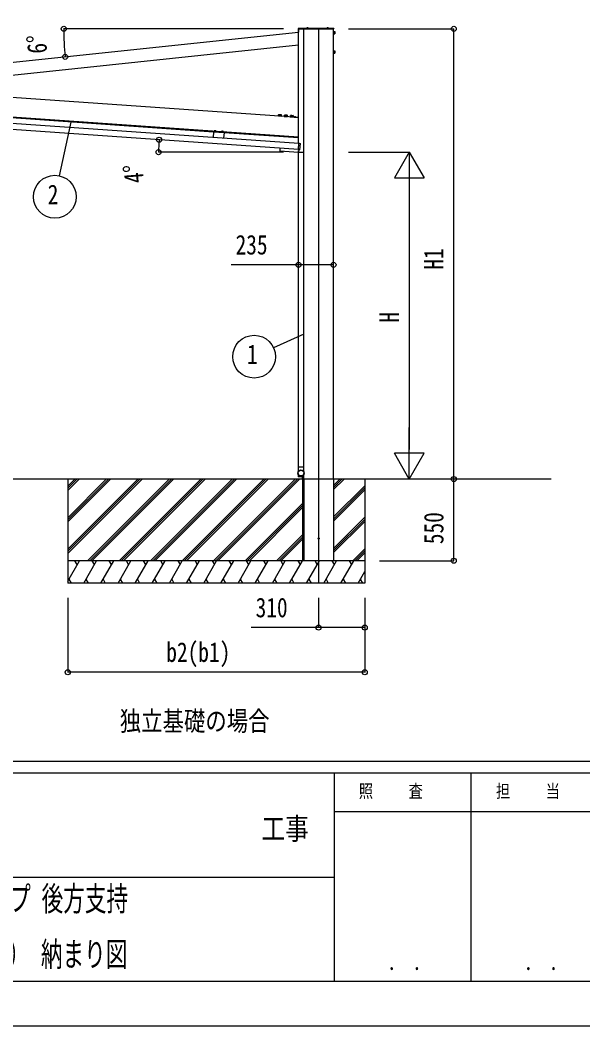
# Model space of a CAD drawing. Units: millimetres, scale not verified. Extents: x -16820 to 16820, y -11880 to 11880.
# Drawn here: x 3065 to 6855, y -11880 to -5112 of the extents above; entities that cross this region are included whole.
import ezdxf
from ezdxf.enums import TextEntityAlignment as Align

# ---------------------------------------------------------------- set-up
doc = ezdxf.new("R2010")
doc.units = ezdxf.units.MM
doc.header["$LTSCALE"] = 50
for name, color, linetype in [('0-2_USER1', 3, 'Continuous'), ('0-3_YKK_12', 2, 'Continuous'), ('0-4_YKK_13', 4, 'Continuous'), ('0-5_YKK_A1', 4, 'Continuous'), ('0-6_YKK_D', 6, 'Continuous'), ('0-7_YKK_ZWAK', 7, 'Continuous')]:
    doc.layers.add(name, color=color, linetype=linetype)
doc.styles.add('ＭＳ ゴシック', font='')
doc.styles.get('ＭＳ ゴシック').set_extended_font_data('MS Gothic')

msp = doc.modelspace()

# ---------------------------------------------------------------- linework, layer by layer
at = {"layer": '0-3_YKK_12'}
msp.add_line((5075.08, -5170), (5075.08, -8900), dxfattribs=at)
at = {"layer": '0-4_YKK_13'}
for p, q in [((4937.08, -5169.5), (4937.08, -5193)), ((4939.58, -5193), (4937.08, -5193)), ((5177.08, -5167), (4939.58, -5167)), ((4939.58, -5169.5), (4939.58, -5193)), ((5177.08, -5169.5), (4939.58, -5169.5)), ((4939.58, -5170), (5177.08, -5170)), ((4994.18, -5166.45), (4994.18, -5166.26)), ((5005.43, -5167), (4994.72, -5167)), ((4995.39, -5166.43), (4995.3, -5166.67)), ((5004.02, -5165.9), (4996.14, -5165.9)), ((4997.71, -5163.67), (4998.93, -5166.13)), ((5000.08, -5166.74), (4998.93, -5166.13)), ((5000.08, -5166.74), (5001.22, -5166.13)), ((5002.45, -5163.67), (5001.22, -5166.13)), ((5004.77, -5166.43), (5004.86, -5166.67)), ((5005.33, -5167), (5004.98, -5167)), ((5005.98, -5166.45), (5005.98, -5166.26)), ((5129.18, -5166.45), (5129.18, -5166.26)), ((5140.43, -5167), (5129.72, -5167)), ((5130.39, -5166.43), (5130.3, -5166.67)), ((5139.02, -5165.9), (5131.14, -5165.9)), ((5132.71, -5163.67), (5133.93, -5166.13)), ((5135.08, -5166.74), (5133.93, -5166.13)), ((5135.08, -5166.74), (5136.22, -5166.13)), ((5137.45, -5163.67), (5136.22, -5166.13)), ((5139.77, -5166.43), (5139.86, -5166.67)), ((5140.33, -5167), (5139.98, -5167)), ((5140.98, -5166.45), (5140.98, -5166.26)), ((5176.68, -5188.45), (5178.28, -5188.45)), ((5178.28, -5202.55), (5176.68, -5202.55)), ((5177.08, -5167), (5177.08, -5170)), ((5178.28, -5187.99), (5183.2, -5187.99)), ((5178.28, -5187.99), (5178.28, -5203.01)), ((5178.28, -5191.75), (5183.2, -5191.75)), ((5178.28, -5199.25), (5183.2, -5199.25)), ((5178.28, -5203.01), (5183.2, -5203.01)), ((5183.78, -5189), (5183.2, -5187.99)), ((5183.78, -5202), (5183.2, -5203.01)), ((5183.78, -5189), (5183.78, -5202)), ((5176.68, -5318.45), (5178.28, -5318.45)), ((5178.28, -5332.55), (5176.68, -5332.55)), ((5178.28, -5317.99), (5183.2, -5317.99)), ((5178.28, -5317.99), (5178.28, -5333.01)), ((5178.28, -5321.75), (5183.2, -5321.75)), ((5178.28, -5329.25), (5183.2, -5329.25)), ((5178.28, -5333.01), (5183.2, -5333.01)), ((5183.78, -5319), (5183.2, -5317.99)), ((5183.78, -5332), (5183.2, -5333.01)), ((5183.78, -5319), (5183.78, -5332)), ((4805.06, -5754.63), (4805.5, -5748.4)), ((4806.86, -5747.74), (4805.5, -5748.4)), ((4806.86, -5747.74), (4823.82, -5748.92)), ((4809.96, -5754.97), (4810.39, -5748.75)), ((4819.75, -5755.66), (4820.18, -5749.43)), ((4823.82, -5748.92), (4825.08, -5749.77)), ((4824.64, -5756), (4825.08, -5749.77)), ((4844.96, -5757.42), (4845.4, -5751.19)), ((4846.76, -5750.53), (4845.4, -5751.19)), ((4846.76, -5750.53), (4863.72, -5751.71)), ((4849.86, -5757.76), (4850.3, -5751.54)), ((4859.65, -5758.45), (4860.09, -5752.22)), ((4863.72, -5751.71), (4864.98, -5752.56)), ((4864.55, -5758.79), (4864.98, -5752.56)), ((4939.48, -5764.96), (4939.48, -5746.96)), ((4939.48, -5764.96), (4939.48, -5746.96)), ((4805.06, -5754.63), (4824.64, -5756)), ((4806.15, -5756.51), (4806.27, -5754.71)), ((4823.43, -5755.91), (4823.31, -5757.71)), ((4844.96, -5757.42), (4864.55, -5758.79)), ((4846.05, -5759.3), (4846.18, -5757.5)), ((4863.33, -5758.7), (4863.21, -5760.5)), ((4884.87, -5760.21), (4885.3, -5753.98)), ((4884.87, -5760.21), (4904.45, -5761.58)), ((4886.67, -5753.32), (4885.3, -5753.98)), ((4885.95, -5762.09), (4886.08, -5760.3)), ((4886.67, -5753.32), (4903.63, -5754.5)), ((4889.76, -5760.55), (4890.2, -5754.33)), ((4899.55, -5761.24), (4899.99, -5755.01)), ((4903.24, -5761.49), (4903.11, -5763.29)), ((4903.63, -5754.5), (4904.88, -5755.35)), ((4904.45, -5761.58), (4904.88, -5755.35)), ((4937.34, -5766.95), (4909.41, -5765)), ((4912.33, -5762.69), (4912.29, -5763.2)), ((4912.29, -5763.2), (4919.77, -5763.72)), ((4914.13, -5761.31), (4914.9, -5763.22)), ((4914.9, -5763.22), (4915.18, -5763.4)), ((4917.18, -5763.38), (4916.89, -5763.52)), ((4918.22, -5761.6), (4917.18, -5763.38)), ((4372.2, -5856.23), (4371.95, -5859.77)), ((4371.95, -5859.77), (4383.47, -5860.58)), ((4372.01, -5860.08), (4372.03, -5859.78)), ((4373.01, -5855.84), (4372.2, -5856.23)), ((4373.01, -5855.84), (4382.98, -5856.54)), ((4375.08, -5856.43), (4374.83, -5859.98)), ((4380.84, -5856.83), (4380.59, -5860.38)), ((4382.98, -5856.54), (4383.72, -5857.03)), ((4383.4, -5860.57), (4383.38, -5860.87)), ((4383.72, -5857.03), (4383.47, -5860.58)), ((4422.08, -5859.72), (4421.83, -5863.26)), ((4421.83, -5863.26), (4433.35, -5864.07)), ((4421.89, -5863.57), (4421.91, -5863.27)), ((4422.88, -5859.33), (4422.08, -5859.72)), ((4422.88, -5859.33), (4432.86, -5860.02)), ((4424.96, -5859.92), (4424.71, -5863.46)), ((4430.72, -5860.32), (4430.47, -5863.87)), ((4432.86, -5860.02), (4433.6, -5860.52)), ((4433.28, -5864.06), (4433.26, -5864.36)), ((4433.6, -5860.52), (4433.35, -5864.07)), ((4938.8, -5983.32), (4941.78, -5940.64)), ((4943.34, -5940.75), (4941.78, -5940.64)), ((4943.58, -5940.66), (4949.47, -5941.07)), ((4949.93, -5941.6), (4947, -5983.5)), ((4814.39, -5973.21), (4813.1, -5991.67)), ((4938.23, -6001.42), (4814.03, -5992.74)), ((4938.8, -5983.32), (4940.36, -5983.43)), ((4940.48, -5983.53), (4939.29, -6000.49)), ((4939.99, -5983.4), (4939.99, -5983.4)), ((4946.47, -5983.97), (4940.58, -5983.55)), ((4937.93, -8120.3), (4937.67, -8149.14)), ((4973.93, -8120), (4938.23, -8120)), ((4974.48, -8149.14), (4974.23, -8120.3)), ((4937.67, -8170.85), (4937.79, -8184.7)), ((4974.06, -8185), (4938.09, -8185)), ((4974.36, -8184.7), (4974.48, -8170.85))]:
    msp.add_line(p, q, dxfattribs=at)
for points in [[(5175.08, -5204), (5175.08, -5187), (5176.68, -5187), (5176.68, -5204)], [(5175.08, -5334), (5175.08, -5317), (5176.68, -5317), (5176.68, -5334)], [(4825.59, -5759.47), (4803.64, -5757.94), (4803.75, -5756.34), (4825.7, -5757.88)], [(4865.49, -5762.26), (4843.55, -5760.73), (4843.66, -5759.13), (4865.6, -5760.67)], [(4905.39, -5765.05), (4883.45, -5763.52), (4883.56, -5761.92), (4905.51, -5763.46)]]:
    msp.add_lwpolyline(points, close=True, dxfattribs=at)
for points in [[(4909.41, -5765), (4909.38, -5765.33), (4940.08, -5767.48), (4940.08, -5746.96), (4939.48, -5746.96)], [(4939.48, -5746.96), (4937.48, -5746.96), (4937.48, -5764.96)], [(4937.34, -5766.95), (4909.41, -5765), (4909.55, -5763), (4937.48, -5764.96)], [(4912.33, -5762.69), (4919.81, -5763.21), (4919.77, -5763.72)], [(4374.95, -5855.97), (4375.93, -5858.4), (4377.76, -5859.54)], [(4381.04, -5856.4), (4379.72, -5858.67), (4377.76, -5859.54)], [(4424.83, -5859.46), (4425.81, -5861.89), (4427.64, -5863.03)], [(4430.91, -5859.88), (4429.6, -5862.16), (4427.64, -5863.03)]]:
    msp.add_lwpolyline(points, dxfattribs=at)
for radius in [21.37, 21, 19.35]:
    msp.add_circle((4956.08, -8160), radius, dxfattribs=at)
for centre, radius, start, end in [((4939.58, -5169.5), 2.5, 90, 180), ((4994.73, -5166.26), 0.55, 138.43917, 180), ((4994.72, -5166.45), 0.545, 180, 270), ((5000.08, -5171), 7.7, 41.56083, 138.43917), ((4994.83, -5166.5), 0.5, 270, 340), ((4996.14, -5166.7), 0.8, 90, 160), ((5004.02, -5166.7), 0.8, 20, 90), ((5005.33, -5166.5), 0.5, 200, 270), ((5005.43, -5166.45), 0.545, 270, 0), ((5005.43, -5166.26), 0.55, 0, 41.56083), ((5129.73, -5166.26), 0.55, 138.43917, 180), ((5129.72, -5166.45), 0.545, 180, 270), ((5135.08, -5171), 7.7, 41.56083, 138.43917), ((5129.83, -5166.5), 0.5, 270, 340), ((5131.14, -5166.7), 0.8, 90, 160), ((5139.02, -5166.7), 0.8, 20, 90), ((5140.33, -5166.5), 0.5, 200, 270), ((5140.43, -5166.45), 0.545, 270, 0), ((5140.43, -5166.26), 0.55, 0, 41.56083), ((5180.46, -5189.87), 3.32, 325.61575, 34.38425), ((5171.36, -5195.5), 12.42, 342.41205, 17.58795), ((5180.46, -5201.13), 3.32, 325.61575, 34.38425), ((5180.46, -5319.87), 3.32, 325.61575, 34.38425), ((5171.36, -5325.5), 12.42, 342.41205, 17.58795), ((5180.46, -5331.13), 3.32, 325.61575, 34.38425), ((4807.7, -5752.15), 4.34, 51.61575, 120.38425), ((4814.21, -5764.53), 16.24, 68.41205, 103.58795), ((4822.38, -5753.18), 4.34, 51.61575, 120.38425), ((4847.6, -5754.94), 4.34, 51.61575, 120.38425), ((4854.11, -5767.32), 16.24, 68.41205, 103.58795), ((4862.28, -5755.97), 4.34, 51.61575, 120.38425), ((4887.5, -5757.73), 4.34, 51.61575, 120.38425), ((4894.01, -5770.11), 16.24, 68.41205, 103.58795), ((4902.19, -5758.76), 4.34, 51.61575, 120.38425), ((4915.89, -5765.48), 4.53, 30.06671, 141.93329), ((4937.48, -5764.96), 2, 266, 0), ((4937.48, -5764.96), 2, 266, 0), ((4373.5, -5858.43), 2.56, 51.61708, 120.38292), ((4377.33, -5865.72), 9.55, 68.41276, 103.58724), ((4382.13, -5859.04), 2.56, 51.61708, 120.38292), ((4423.37, -5861.92), 2.56, 51.61708, 120.38292), ((4427.2, -5869.2), 9.55, 68.41276, 103.58724), ((4432.01, -5862.53), 2.56, 51.61708, 120.38292), ((4814.1, -5991.74), 1, 176, 266), ((4938.3, -6000.42), 1, 266, 356), ((4938.23, -8120.3), 0.3, 90, 179.5), ((4973.93, -8120.3), 0.3, 0.5, 90), ((4938.09, -8184.7), 0.3, 180.5, 270), ((4974.06, -8184.7), 0.3, 270, 359.5)]:
    msp.add_arc(centre, radius, start, end, dxfattribs=at)
for centre, major_axis, ratio, start_param, end_param in [((4943.56, -5940.96), (-0.021, -0.3), 0.998135, 3.1415927, 4.0284596), ((4949.43, -5941.57), (0.379, 0.329), 0.99628, 5.4996506, 7.06672), ((4940.61, -5983.25), (-0.021, -0.3), 0.998135, 5.3963184, 6.2831853), ((4946.5, -5983.47), (0.329, -0.379), 0.99628, 5.4996506, 7.06672)]:
    msp.add_ellipse(centre, major_axis=major_axis, ratio=ratio, start_param=start_param, end_param=end_param, dxfattribs=at)
at = {"layer": '0-5_YKK_A1'}
for p, q in [((1672.19, -5536.8), (4940.08, -5193.33)), ((4940.08, -5941.9), (4940.08, -5170)), ((4975.08, -8150.22), (4975.08, -5170)), ((5175.08, -8200), (5175.08, -5170)), ((4941.68, -5942.02), (-250.49, -5578.94)), ((4940.08, -5899.8), (151.77, -5564.97)), ((4940.08, -5767.48), (2102.17, -5569.03)), ((4938.89, -5981.92), (-253.28, -5618.85)), ((4366.87, -5864.73), (2383.59, -5726.05)), ((4367.04, -5862.24), (4364.29, -5901.64)), ((4367.04, -5862.24), (4437.87, -5867.19)), ((4437.87, -5867.19), (4435.12, -5906.59)), ((4939.73, -5904.79), (4437.7, -5869.68)), ((4939.73, -5904.79), (4940.08, -5899.8)), ((4940.08, -8120), (4940.08, -5989.26)), ((4940.08, -6000), (4975.08, -6000)), ((4975.08, -8187), (4966.08, -8187)), ((4966.08, -8200), (4966.08, -8187)), ((4975.08, -8200), (4975.08, -8169.78)), ((6640.08, -8200), (-259.92, -8200)), ((3385.08, -8200), (3385.08, -8900)), ((3871.45, -8200), (3385.08, -8686.37)), ((3659.32, -8200), (3385.08, -8474.24)), ((3447.18, -8200), (3385.08, -8262.1)), ((3857.31, -8200), (3385.08, -8672.23)), ((3885.59, -8200), (3385.08, -8700.51)), ((3645.17, -8200), (3385.08, -8460.09)), ((3673.46, -8200), (3385.08, -8488.38)), ((3433.04, -8200), (3385.08, -8247.96)), ((3461.33, -8200), (3385.08, -8276.25)), ((4069.44, -8200), (3519.44, -8750)), ((4083.58, -8200), (3533.58, -8750)), ((4097.72, -8200), (3547.72, -8750)), ((4281.57, -8200), (3731.57, -8750)), ((4295.71, -8200), (3745.71, -8750)), ((4309.85, -8200), (3759.85, -8750)), ((4493.7, -8200), (3943.7, -8750)), ((4507.84, -8200), (3957.84, -8750)), ((4521.99, -8200), (3971.99, -8750)), ((4705.83, -8200), (4155.83, -8750)), ((4719.98, -8200), (4169.98, -8750)), ((4734.12, -8200), (4184.12, -8750)), ((4917.97, -8200), (4367.97, -8750)), ((4932.11, -8200), (4382.11, -8750)), ((4946.25, -8200), (4396.25, -8750)), ((4966.08, -8200), (4966.08, -8750)), ((4975.08, -8200), (4975.08, -8750)), ((5175.08, -8200), (5175.08, -8750)), ((5231.92, -8200), (5175.08, -8256.84)), ((5217.78, -8200), (5175.08, -8242.7)), ((5246.06, -8200), (5175.08, -8270.98)), ((5385.08, -8244.83), (5175.08, -8454.83)), ((5385.08, -8200), (5385.08, -8900)), ((5385.08, -8258.97), (5175.08, -8468.97)), ((5385.08, -8273.11), (5175.08, -8483.11)), ((4966.08, -8364.02), (4580.1, -8750)), ((4966.08, -8378.16), (4594.24, -8750)), ((4966.08, -8392.3), (4608.38, -8750)), ((5385.08, -8456.96), (5175.08, -8666.96)), ((5385.08, -8471.1), (5175.08, -8681.1)), ((5385.08, -8485.25), (5175.08, -8695.25)), ((4966.08, -8576.15), (4792.23, -8750)), ((4966.08, -8590.29), (4806.37, -8750)), ((4966.08, -8604.43), (4820.51, -8750)), ((5385.08, -8669.09), (5304.17, -8750)), ((5385.08, -8683.24), (5318.32, -8750)), ((5385.08, -8697.38), (5332.46, -8750)), ((5385.08, -8750), (3385.08, -8750)), ((3385.08, -8886.93), (3464.14, -8750)), ((3449.14, -8775.98), (3434.14, -8750)), ((3493.01, -8900), (3579.61, -8750)), ((3564.61, -8775.98), (3549.61, -8750)), ((3608.48, -8900), (3695.08, -8750)), ((3680.08, -8775.98), (3665.08, -8750)), ((3723.95, -8900), (3810.55, -8750)), ((3795.55, -8775.98), (3780.55, -8750)), ((3839.42, -8900), (3926.02, -8750)), ((3911.02, -8775.98), (3896.02, -8750)), ((3954.89, -8900), (4041.49, -8750)), ((4026.49, -8775.98), (4011.49, -8750)), ((4070.36, -8900), (4156.96, -8750)), ((4126.96, -8750), (4141.96, -8775.98)), ((4185.83, -8900), (4272.43, -8750)), ((4242.43, -8750), (4257.43, -8775.98)), ((4301.3, -8900), (4387.9, -8750)), ((4357.9, -8750), (4372.9, -8775.98)), ((4416.77, -8900), (4503.37, -8750)), ((4488.37, -8775.98), (4473.37, -8750)), ((4532.24, -8900), (4618.84, -8750)), ((4603.84, -8775.98), (4588.84, -8750)), ((4647.71, -8900), (4734.31, -8750)), ((4704.31, -8750), (4719.31, -8775.98)), ((4763.18, -8900), (4849.78, -8750)), ((4819.78, -8750), (4834.78, -8775.98)), ((4878.65, -8900), (4965.25, -8750)), ((4935.25, -8750), (4950.25, -8775.98)), ((5175.08, -8750), (4966.08, -8750)), ((4994.12, -8900), (5080.72, -8750)), ((5065.72, -8775.98), (5050.72, -8750)), ((5109.59, -8900), (5196.19, -8750)), ((5181.19, -8775.98), (5166.19, -8750)), ((5225.06, -8900), (5311.66, -8750)), ((5281.66, -8750), (5296.66, -8775.98)), ((5340.53, -8900), (5385.08, -8822.83)), ((5385.08, -8900), (3385.08, -8900)), ((3392.53, -8874.02), (3407.53, -8900)), ((3508, -8874.02), (3523, -8900)), ((3623.48, -8874.02), (3638.47, -8900)), ((3738.95, -8874.02), (3753.95, -8900)), ((3854.42, -8874.02), (3869.42, -8900)), ((3969.89, -8874.02), (3984.88, -8900)), ((4085.36, -8874.02), (4100.35, -8900)), ((4200.83, -8874.02), (4215.82, -8900)), ((4316.3, -8874.02), (4331.29, -8900)), ((4431.77, -8874.02), (4446.77, -8900)), ((4547.24, -8874.02), (4562.24, -8900)), ((4662.71, -8874.02), (4677.7, -8900)), ((4778.18, -8874.02), (4793.17, -8900)), ((4893.65, -8874.02), (4908.64, -8900)), ((5009.12, -8874.02), (5024.12, -8900)), ((5124.59, -8874.02), (5139.59, -8900)), ((5240.06, -8874.02), (5255.05, -8900)), ((5355.53, -8874.02), (5370.52, -8900))]:
    msp.add_line(p, q, dxfattribs=at)
msp.add_lwpolyline([(1815.81, -5599.13), (2157.61, -5563.21), (2158.44, -5571.16), (4940.08, -5278.8)], dxfattribs=at)
msp.add_circle((5075.08, -8600), 4.5, dxfattribs=at)
at = {"layer": '0-6_YKK_D'}
for p, q in [((4839.08, -5170), (3357.32, -5170)), ((5275.08, -5170), (5986.08, -5170)), ((5985.08, -8200), (5985.08, -5170)), ((3405.52, -5797.51), (3328.57, -6159.15)), ((4839.08, -6000), (3996.2, -6000)), ((5275.08, -6000), (5686.08, -6000)), ((5685.08, -6000), (5585.08, -6173.21)), ((5685.08, -6000), (5785.08, -6173.21)), ((5685.08, -6000), (5685.08, -6346.41)), ((5585.08, -6173.21), (5785.08, -6173.21)), ((5685.08, -6200), (5685.08, -8000)), ((4975.08, -7224.15), (4771.17, -7316.83)), ((5685.08, -8200), (5685.08, -7853.59)), ((5685.08, -8200), (5585.08, -8026.79)), ((5785.08, -8026.79), (5585.08, -8026.79)), ((5685.08, -8200), (5785.08, -8026.79)), ((5985.08, -8750), (5985.08, -8200)), ((5485.08, -8750), (5986.08, -8750)), ((3385.08, -9000), (3385.08, -9501)), ((5075.08, -9000), (5075.08, -9201)), ((5385.08, -9000), (5385.08, -9201)), ((5385.08, -9000), (5385.08, -9501)), ((5385.08, -9500), (3385.08, -9500))]:
    msp.add_line(p, q, dxfattribs=at)
for points in [[(5175.08, -6758.5), (4940.08, -6758.5), (4485.68, -6758.5)], [(5385.08, -9200), (5075.08, -9200), (4620.68, -9200)]]:
    msp.add_lwpolyline(points, dxfattribs=at)
for centre, radius in [((3358.32, -5170), 17), ((5985.08, -5170), 17), ((3368.2, -5358.54), 17), ((4000.13, -5916.27), 17), ((3997.2, -6000), 17), ((3298.59, -6300), 144), ((4940.08, -6758.5), 17), ((5175.08, -6758.5), 17), ((4640.08, -7376.41), 144), ((5985.08, -8200), 17), ((5985.08, -8200), 17), ((5985.08, -8750), 17), ((5075.08, -9200), 17), ((5385.08, -9200), 17), ((3385.08, -9500), 17), ((5385.08, -9500), 17)]:
    msp.add_circle(centre, radius, dxfattribs=at)
for centre, radius, start, end in [((5162.08, -5170), 1803.76, 180, 186), ((5197.46, -6000), 1200.26, 176, 180)]:
    msp.add_arc(centre, radius, start, end, dxfattribs=at)
at = {"layer": '0-7_YKK_ZWAK'}
for p, q in [((15580.08, -10100), (-15619.92, -10100)), ((5180.08, -10180), (-19.92, -10180)), ((6100.08, -10180), (6100.08, -11580)), ((7940.08, -10440), (5180.08, -10440)), ((-19.92, -10880), (5180.08, -10880)), ((-19.92, -11580), (5180.08, -11580)), ((5180.08, -11580), (7940.08, -11580))]:
    msp.add_line(p, q, dxfattribs=at)
msp.add_lwpolyline([(-16820, -11880), (16820, -11880), (16820, 11880), (-16820, 11880)], close=True, dxfattribs=at)
msp.add_lwpolyline([(7940.08, -10180), (5180.08, -10180), (5180.08, -11580)], dxfattribs=at)

# ---------------------------------------------------------------- texts
at = {"layer": '0-2_USER1', "style": 'ＭＳ ゴシック'}
for s, height, width, p in [('独立基礎の場合', 132, 0.8, (3735.8, -9934)), ('プレーンルーフ カーポート 600タイプ 後方支持', 164.2, 0.65, (590.21, -11155.33)), ('2台用 間口連結セット（2台用+2台用） 納まり図', 164.2, 0.65, (585.36, -11528.67))]:
    msp.add_text(s, height=height, dxfattribs=dict(at, width=width)).set_placement(p, align=Align.BOTTOM_LEFT)
at = {"layer": '0-6_YKK_D', "style": 'ＭＳ ゴシック', "width": 0.8}
for s, rotation, p in [('6°', 91.781, (3285, -5334.02)), ('4°', 94.306, (3938.22, -6200.71)), ('H1', 90, (5955.08, -6790.6)), ('H', 90, (5655.08, -7148)), ('550', 90, (5955.08, -8638.2))]:
    msp.add_text(s, height=132, rotation=rotation, dxfattribs=at).set_placement(p, align=Align.BOTTOM_LEFT)
for s, p in [('2', (3250.59, -6390)), ('235', (4515.68, -6728.5)), ('1', (4592.08, -7466.41)), ('310', (4650.68, -9170)), ('b2(b1)', (4049.08, -9470))]:
    msp.add_text(s, height=132, dxfattribs=at).set_placement(p, align=Align.BOTTOM_LEFT)
at = {"layer": '0-7_YKK_ZWAK', "style": 'ＭＳ ゴシック', "width": 0.8}
for s, height, p in [('照     査', 87.98, (5345.68, -10370)), ('担     当', 87.98, (6268.88, -10370)), ('工事', 146.6, (4689.33, -10669.86)), ('． ．', 103.7, (5540, -11537.41)), ('． ．', 103.7, (6460, -11537.41))]:
    msp.add_text(s, height=height, dxfattribs=at).set_placement(p, align=Align.BOTTOM_LEFT)

doc.saveas('drawing.dxf')
